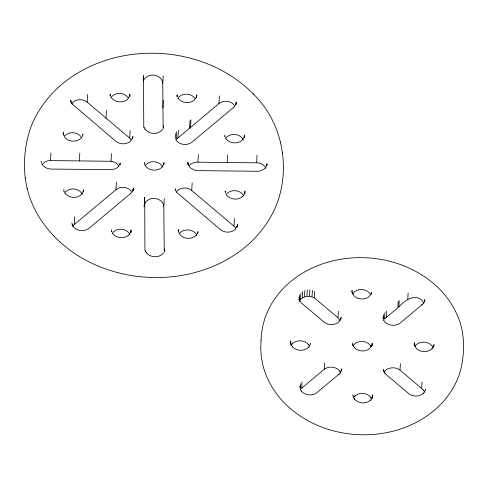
<?xml version="1.0" encoding="UTF-8"?>
<svg xmlns="http://www.w3.org/2000/svg" width="488" height="488" viewBox="0 0 488 488"><rect width="100%" height="100%" fill="white"/><g stroke="black" fill="none" stroke-linecap="round" stroke-linejoin="round"><path stroke-width="0.73" d="M42.035 164.633A9.87 8.29 3.3 0 1 50.538 160.583L50.984 152.933M63.19 134.249L63.312 132.163L63.33 134.328L63.257 133.944L65.063 137.744C69.259 142.173 77.073 142.356 81.325 137.921M70.742 101.589L70.821 100.199L71.181 102.346L71.108 101.974L72.12 104.005M72.755 226.2A9.87 8.29 3.3 0 1 74.31 224.504L74.749 216.855M79.373 160.918L79.812 153.275M131.205 139.873A9.87 8.29 3.3 0 0 129.692 138.092L87.175 102.163L87.614 94.513M83.35 191.766L83.472 189.679L83.155 191.827L83.271 191.448L80.947 194.98C76.213 198.805 68.436 198 64.812 193.022M105.994 118.206L106.433 110.562M110.062 96.081L110.184 93.995L110.538 96.148M119.005 166.353A9.87 8.29 3.3 0 0 111.069 161.284L111.514 153.641M74.31 224.504L115.961 189.679L116.4 182.03M120.085 165.048L120.207 162.961L119.584 165.054L119.694 164.688M129.796 96.295L129.918 94.208L129.601 96.349L129.716 95.977L127.392 99.503C122.653 103.328 114.881 102.523 111.258 97.551M129.692 138.092L130.131 130.442M132.712 138.507L132.834 136.42L132.425 138.549L132.541 138.177L130.058 141.636C125.837 144.777 119.56 144.509 115.595 141.075L71.901 103.749M133.139 190.857L133.297 188.075L132.98 190.216L133.096 189.844L132.12 191.851L130.552 193.565L130.79 193.358L89.103 228.207C84.369 232.02 76.604 231.208 72.987 226.243M130.961 232.727L131.126 229.946L130.808 232.087L130.924 231.715L128.6 235.24C123.861 239.065 116.083 238.26 112.466 233.288M143.216 79.782L143.46 75.609L143.783 127.575M144.186 206.516L144.716 197.402L144.918 250.228M163.138 128.893L162.754 83.466L163.193 75.817M162.888 108.08L163.327 100.43M163.517 127.789L163.639 125.703M163.846 164.517L163.962 162.431L163.645 164.578L163.761 164.2L161.443 167.732C156.703 171.556 148.925 170.751 145.302 165.774M164.243 251.418L163.816 206.198L164.261 198.549M164.572 251.826L164.737 249.045M176.949 96.795L177.071 94.709L177.425 96.862L177.357 96.484M175.198 138.586L175.479 133.718M176.662 131.815L176.217 139.464L218.941 103.572L219.38 95.922M177.955 137.891L178.394 130.247M178.242 230.958L178.327 229.567L178.407 231.733L178.334 231.349L180.261 235.112C184.549 239.431 192.37 239.504 196.518 234.954M189.57 128.155L190.009 120.505M187.825 164.236L187.941 162.15L188.13 164.316L188.057 163.931L188.917 166.011L190.375 167.841L194.62 170.153L197.237 170.617L257.28 171.276L259.909 171.014L264.258 169.031L265.826 167.311L266.802 165.304L266.686 165.676L267.003 163.535L266.881 165.621M190.534 127.453L190.973 119.804M196.646 97.704L196.804 94.922L196.487 97.063L196.603 96.691L194.279 100.217C189.545 104.042 181.768 103.236 178.144 98.265M235.57 227.945A9.87 8.29 3.3 0 0 233.984 226.206L191.711 190.485L192.15 182.841M189.106 165.749A9.87 8.29 3.3 0 1 197.921 162.175L198.36 154.525M197.841 233.624L197.963 231.538L197.378 233.636L197.494 233.27L196.261 235.179M197.921 162.175L227.188 162.559L227.628 154.909M236.161 104.054L236.277 101.968L235.96 104.109L236.076 103.737L235.1 105.743L233.538 107.458L233.77 107.25L191.418 142.612C187.044 145.522 180.767 145.015 176.979 141.349L175.771 139.702M233.984 226.206L234.429 218.563M237.211 227.237L237.369 224.456L237.052 226.597L237.168 226.225L234.844 229.756C230.726 233.044 224.443 232.916 220.375 229.61L176.43 192.077M244.378 136.573L244.457 135.182L244.14 137.329L244.256 136.951L241.932 140.483C237.192 144.308 229.421 143.502 225.798 138.525M244.83 193.279L244.952 191.192L244.701 193.339L244.817 192.967L243.902 194.999L242.39 196.749L242.621 196.548C237.967 200.495 230.184 199.818 226.432 194.944M265.942 168.342A9.87 8.29 3.3 0 0 256.621 162.785L257.066 155.135M290.604 344.388L290.799 340.99L290.72 343.155L290.647 342.765L291.238 344.9L292.471 346.852L292.257 346.614C296.295 351.214 304.103 351.58 308.514 347.322L308.27 347.535L309.642 345.699L310.392 343.619L310.276 343.997M298.967 299.815L299.126 297.094M299.388 300.431L299.705 294.996M300.559 299.217L300.913 293.099M302.31 297.668L302.664 291.549M304.494 296.551L304.847 290.433M299.876 387.716L299.992 385.673M300.37 389.729L300.724 383.611M301.718 387.905L302.066 381.787M306.958 295.96L307.312 289.841M309.532 295.929L309.886 289.811M312.046 296.454L312.399 290.336M314.321 297.509L314.675 291.391M324.282 368.977L324.636 362.858M338.019 317.389L338.367 311.271M340.99 318.609L341.069 317.249L340.661 319.378L340.776 319.006L338.294 322.464C334.079 325.606 327.802 325.337 323.831 321.903L301.285 302.853L299.906 300.98M341.454 370.264L341.533 368.904L341.216 371.045L341.332 370.673L340.356 372.68L338.794 374.394L339.026 374.186L317.725 391.943C313.333 396.207 305.549 395.847 301.499 391.291L301.706 391.529L300.462 389.583M351.958 291.763L352.037 290.403L352.171 292.568L352.098 292.184L354.129 295.917C357.942 299.559 364.219 300.041 368.58 297.101L371.295 293.758L371.179 294.13L371.71 292.019M372.045 345.98L372.204 343.259L371.886 345.406L372.002 345.028L369.678 348.56C364.939 352.385 357.167 351.58 353.544 346.602L353.763 346.858L352.751 344.827L352.824 345.199L352.47 343.052M372.454 398.245L372.649 394.847L372.442 397L372.564 396.628L371.691 398.672L370.215 400.447L370.447 400.239C365.854 404.271 358.058 403.668 354.233 398.867L354.453 399.111L353.336 397.116L352.867 394.957L352.94 395.353M383.05 318.695L383.171 316.657M383.367 320.665L383.714 314.546M384.544 318.762L384.898 312.643M386.276 317.194L386.63 311.076M383.476 371.392L383.599 369.355L383.952 371.502L383.879 371.13L384.898 373.155L384.672 372.905L386.301 374.692L409.212 394.011C413.501 396.982 419.796 396.775 423.639 393.145L423.401 393.358L424.792 391.535L425.56 389.461L425.445 389.839M397.897 307.452L398.245 301.334M398.855 306.751L399.208 300.632M400.038 369.788L400.392 363.67M407.779 299.174L408.127 293.056M414.178 345.364L414.336 342.643L414.361 344.809L414.288 344.418L416.099 348.219C420.302 352.641 428.116 352.818 432.362 348.371L432.112 348.597L433.393 346.712L433.283 347.078L434.045 344.607L433.85 346.352M424.676 301.596L424.792 299.559L424.389 301.688L424.505 301.316L423.45 303.298L421.821 304.963L422.053 304.756L399.654 323.44C395.28 326.35 389.009 325.844 385.221 322.178L384.007 320.531M421.681 388.119L422.035 382M82.899 134.542L83.015 134.157L82.246 136.622M352.495 294.136L354.813 291.44C359.168 288.5 365.451 288.981 369.257 292.623L370.483 294.264M299.236 301.474L300.455 299.565L300.205 299.791C303.762 295.868 310.045 295.356 314.498 298.015L338.068 317.737L340.209 320.903M414.94 346.413L415.794 345.156L415.55 345.376C419.796 340.935 427.61 341.112 431.807 345.535L432.929 347.212M291.08 345.412L292.452 343.576L292.208 343.79C296.619 339.526 304.427 339.898 308.459 344.491L308.251 344.26L309.483 346.205M353.55 397.647L355.026 395.878L354.794 396.079C359.388 392.053 367.177 392.651 371.002 397.452L370.788 397.208L371.905 399.202M162.461 129.479L161.113 131.004C156.374 134.822 148.602 134.017 144.979 129.046L145.198 129.296L144.186 127.264M163.553 252.827L162.211 254.346C157.471 258.164 149.694 257.365 146.077 252.387L146.296 252.638L145.284 250.606L145.357 250.984M353.294 345.388L354.636 343.869C359.375 340.045 367.153 340.85 370.776 345.827L370.551 345.577L371.228 346.931M384.422 371.691L385.764 370.172C389.881 366.885 396.171 367.013 400.239 370.313L421.913 388.668L423.7 390.321L423.486 390.089L424.694 392.047M384.44 319.109L386.185 317.529M118.688 166.353C116.602 168.494 113.619 169.769 110.623 169.635L51.155 169.074C47.726 168.97 44.317 167.476 42.261 164.676M398.55 307.281C404.284 301.126 413.757 293.117 421.961 300.254L423.926 303.213M301.37 388.466L323.989 369.501C328.723 365.689 336.488 366.5 340.105 371.472L339.886 371.215L340.899 373.247L340.825 372.869M385.959 317.731L397.592 307.983M227.188 162.559L256.621 162.785M50.538 160.583L111.069 161.284M253.223 93.855C203.911 43.944 116.449 39.272 62.269 83.936L62.043 84.131C47.848 96.124 36.478 111.538 30.158 129.07L30.043 129.442C22.838 151.847 22.283 176.778 30.317 199.055C39.833 224.492 59.481 245.202 82.85 258.579C132.968 286.968 200.599 283.851 245.574 246.836L245.793 246.641C259.988 234.649 271.365 219.24 277.684 201.703L277.8 201.331C290.482 164.511 281.423 121.207 253.223 93.855L253.418 94.08M73.212 226.493L72.2 224.462L72.267 224.84L71.913 222.687M225.578 193.181L225.151 191.021L225.224 191.412M225.005 136.75L225.078 137.122L224.724 134.975M175.643 190.302L175.717 190.674L175.357 188.527M144.515 163.999L144.582 164.371L144.228 162.223M111.673 231.507L111.746 231.885L111.386 229.732M64.019 191.247L64.093 191.619L63.739 189.472M280.698 142.093L280.765 142.472M282.65 152.659L282.723 153.049M25.12 177.724L25.193 178.114M27.072 188.301L27.145 188.679M41.187 161.119L41.541 163.273M115.961 189.679A9.87 8.29 3.3 0 1 131.498 191.564M145.076 165.737A9.87 8.29 3.3 0 1 154.446 161.723A9.87 8.29 3.3 0 1 162.9 167.238M218.941 103.572A9.87 8.29 3.3 0 1 234.478 105.451M176.205 192.04A9.87 8.29 3.3 0 1 191.711 190.485M71.669 103.712A9.87 8.29 3.3 0 1 87.175 102.163M144.112 206.491A9.87 8.29 3.3 0 1 153.61 198.415A9.87 8.29 3.3 0 1 163.816 206.198M143.338 81.112A9.87 8.29 3.3 0 1 154.098 75.152A9.87 8.29 3.3 0 1 162.754 83.466M64.788 135.865A9.87 8.29 3.3 0 1 81.752 137.921M226.261 194.438A9.87 8.29 3.3 0 1 235.497 190.704A9.87 8.29 3.3 0 1 243.799 196.011M179.688 233.234A9.87 8.29 3.3 0 1 196.694 234.935M111.026 97.508A9.87 8.29 3.3 0 1 128.118 97.692M112.234 233.246A9.87 8.29 3.3 0 1 121.603 229.232A9.87 8.29 3.3 0 1 130.064 234.752M64.581 192.986A9.87 8.29 3.3 0 1 73.95 188.972A9.87 8.29 3.3 0 1 82.411 194.486M225.566 138.488A9.87 8.29 3.3 0 1 234.935 134.474A9.87 8.29 3.3 0 1 243.396 139.989M177.913 98.222A9.87 8.29 3.3 0 1 195.005 98.405M261.08 340.343L260.714 348.194L261.22 356.051L262.654 364.231C265.808 377.566 272.597 389.851 281.68 400.056L281.881 400.282C320.72 442.921 394.188 446.721 437.004 407.968L437.236 407.761C447.221 398.495 455.109 386.923 459.47 373.985L459.586 373.607C463.905 359.101 464.783 343.424 461.74 328.576L461.666 328.198C458.506 314.87 451.717 302.584 442.634 292.373L442.433 292.147C403.6 249.508 330.126 245.714 287.316 284.461L287.084 284.669C277.099 293.935 269.211 305.506 264.844 318.45L262.654 326.454L261.434 334.225L261.08 340.343"/></g></svg>
